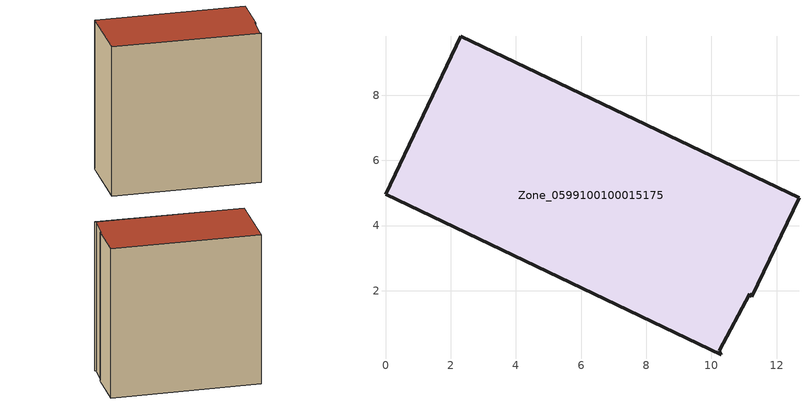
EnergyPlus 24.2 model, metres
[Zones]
Zone_0599100100015175
 floor ground (C_G): 10.24,0.16 10.3,0.03 0,4.96 2.31,9.81 12.69,4.85 11.23,1.81 11.18,1.91 z0
 wall outside (C_F): 12.69,4.85 2.31,9.81 0,4.96 10.3,0.03 10.24,0.16 11.18,1.91 11.23,1.81 12.69,4.85 z0:11.98
 roof outside (C_R): 10.3,0.03 10.24,0.16 11.18,1.91 11.23,1.81 12.69,4.85 2.31,9.81 0,4.96 z11.98
[BUILDING]
Pand.0599100100015175: North Axis=0; Terrain=City; Loads Convergence Tolerance Value=0.04; Temperature Convergence Tolerance Value=0.4; Solar Distribution=FullExterior; Maximum Number of Warmup Days=25; Minimum Number of Warmup Days=1
[Site:Location]
Rotterdam.The.Hague.AP_ZH_NLD Design_Conditions: Latitude=51.96; Longitude=4.45; Time Zone=1; Elevation=-4.5
[SITE:GROUNDTEMPERATURE:BUILDINGSURFACE]
18, 18, 18, 18, 18, 18, 18, 18, 18, 18, 18, 18
[MATERIAL] Thermal Absorptance=0.9; Solar Absorptance=0.7; Visible Absorptance=0.7
Name | Roughness | Thickness | Conductivity | Density | Specific Heat
G.TI.2015-2018 | MediumSmooth | 0.15 | 0.0428571 | 540 | 1210
F.TI.2015-2018 | Rough | 0.3 | 0.0666667 | 1920 | 840
R.TI.2015-2018 | MediumRough | 0.2 | 0.0333333 | 1500 | 1000
[CONSTRUCTION]
C_G: G.TI.2015-2018
C_F: F.TI.2015-2018
C_R: R.TI.2015-2018
[ZONE]
Zone_0599100100015175: Type=1; Multiplier=1; Ceiling Height=Autocalculate; Volume=Autocalculate; Floor Area=autocalculate; Part of Total Floor Area=Yes
[ZONEINFILTRATION:DESIGNFLOWRATE]
Infil_Zone_0599100100015175: Zone or ZoneList or Space or SpaceList=Zone_0599100100015175; Schedule=AlwaysOn; Design Flow Rate Calculation Method=Flow/Area; Flow Rate per Floor Area=0.0015; Constant Term Coefficient=1; Temperature Term Coefficient=0; Velocity Term Coefficient=0; Velocity Squared Term Coefficient=0
[HVACTEMPLATE:ZONE:IDEALLOADSAIRSYSTEM]
Zone_0599100100015175: Maximum Heating Supply Air Temperature=50; Minimum Cooling Supply Air Temperature=13; Maximum Heating Supply Air Humidity Ratio=0.0156; Minimum Cooling Supply Air Humidity Ratio=0.0077; Heating Limit=NoLimit; Cooling Limit=NoLimit; Dehumidification Control Type=ConstantSensibleHeatRatio; Cooling Sensible Heat Ratio=0.7; Dehumidification Setpoint=60; Humidification Control Type=None; Humidification Setpoint=30; Outdoor Air Method=None; Outdoor Air Flow Rate per Person=0.00944; Outdoor Air Flow Rate per Zone Floor Area=0; Outdoor Air Flow Rate per Zone=0; Demand Controlled Ventilation Type=None; Outdoor Air Economizer Type=NoEconomizer; Heat Recovery Type=None; Sensible Heat Recovery Effectiveness=0.7; Latent Heat Recovery Effectiveness=0.65
[ZONECONTROL:THERMOSTAT]
ThermostatControl_Zone_0599100100015175: Zone or ZoneList=Zone_0599100100015175; Control Type Schedule=DualSetpointControlType; Control 1=Thermostat_Zone_0599100100015175; Temperature Difference Between Cutout And Setpoint=0
[THERMOSTATSETPOINT:DUALSETPOINT]
Thermostat_Zone_0599100100015175: Heating Setpoint Temperature Schedule=HeatingSetpoint_Zone_0599100100015175; Cooling Setpoint Temperature Schedule=CoolingSetpoint_Zone_0599100100015175
[SCHEDULE:COMPACT]
HeatingSetpoint_Zone_0599100100015175: Through: 12/31, For: AllDays, Until: 24:00, 21
CoolingSetpoint_Zone_0599100100015175: Through: 12/31, For: AllDays, Until: 24:00, 24
DualSetpointControlType: Through: 12/31, For: AllDays, Until: 24:00, 4
AlwaysOn: Through: 12/31, For: AllDays, Until: 24:00, 1
